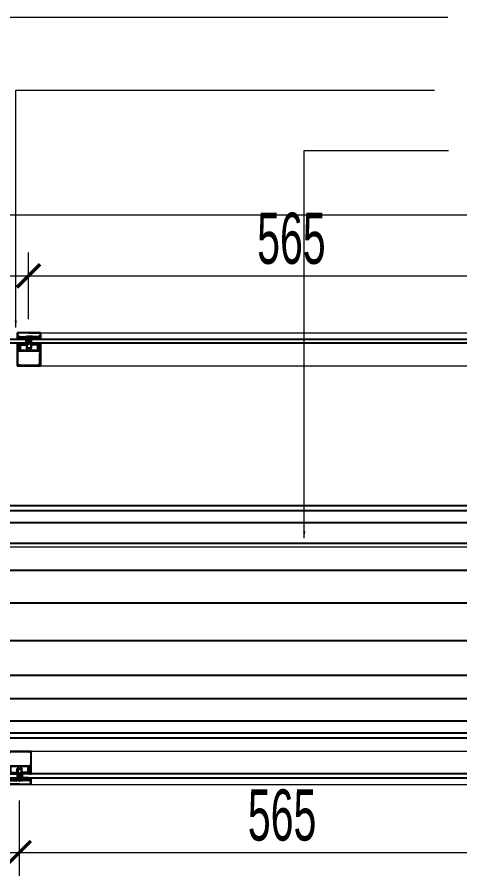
# Model space of a CAD drawing. Header units: millimetres. Extents: x 1336014 to 2939047, y -333549 to -60566.
# Drawn here: x 1481546 to 1482022, y -217693 to -216770 of the extents above; entities that cross this region are included whole.
import ezdxf

# ---------------------------------------------------------------- set-up
doc = ezdxf.new("R2010")
doc.units = ezdxf.units.MM
doc.header["$MEASUREMENT"] = 0
for name, color, linetype, lineweight in [('08.Dim', 156, 'Continuous', 15), ('DIM', 252, 'Continuous', 20), ('Door-Windows', 142, 'Continuous', 25), ('thick', 31, 'Continuous', 25), ('thin', 251, 'Continuous', 5)]:
    doc.layers.add(name, color=color, linetype=linetype, lineweight=lineweight)
doc.layers.add('Alu', color=6, linetype='Continuous')
doc.styles.add('DIM', font='txt')
doc.styles.add('TT5_Text Dim', font='hoatbif.shx', dxfattribs={"width": 0.6})
doc.dimstyles.new('1-50', dxfattribs={"dimscale": 2.5, "dimtxt": 3, "dimasz": 3, "dimexe": 2.5, "dimexo": 0, "dimgap": 1, "dimtad": 1, "dimdec": 1, "dimlfac": 0.5, "dimzin": 12, "dimtxsty": 'DIM', "dimblk": 'DOT', "dimcen": -1, "dimdle": 2, "dimclrd": 256, "dimclre": 256, "dimclrt": 1, "dimadec": 0, "dimazin": 3, "dimtfac": 1, "dimtdec": 1, "dimtix": 1, "dimtmove": 2, "dimatfit": 0, "dimfxl": 1, "dimtzin": 0, "dimlwd": -1, "dimlwe": -1, "dimarcsym": 0})
doc.dimstyles.new('TT5_Dim 1-25', dxfattribs={"dimscale": 25, "dimtxt": 2.2, "dimasz": 1, "dimexe": 1, "dimexo": 0, "dimgap": 0.5, "dimtad": 1, "dimdec": 0, "dimzin": 0, "dimdsep": 46, "dimtxsty": 'TT5_Text Dim', "dimblk": 'ARCHTICK', "dimcen": 0, "dimdle": 1, "dimclrd": 256, "dimclre": 256, "dimclrt": 1, "dimadec": 0, "dimazin": 0, "dimtfac": 0.015, "dimtdec": 0, "dimtix": 1, "dimtmove": 2, "dimatfit": 3, "dimldrblk": 'DOT', "dimfxl": 1, "dimtolj": 1, "dimtzin": 0, "dimlwd": -1, "dimlwe": -1, "dimarcsym": 1})

# ---------------------------------------------------------------- blocks, each defined once
blk = doc.blocks.new('_ARCHTICK')
at = {"const_width": 0.15}
blk.add_lwpolyline([(-0.5, -0.5), (0.5, 0.5)], dxfattribs=at)
blk = doc.blocks.new('*D2438')
at = {"layer": '08.Dim', "ltscale": 200, "transparency": 16777216}
for p, q in [((1481558.08, -217094.99), (1481558.08, -217023.44)), ((1482123.08, -217094.99), (1482123.08, -217023.44)), ((1481533.08, -217048.44), (1482148.08, -217048.44))]:
    blk.add_line(p, q, dxfattribs=at)
at = {"layer": 'Defpoints', "color": 0, "ltscale": 200, "transparency": 16777216}
for p in [(1482123.08, -217048.44), (1481558.08, -217094.99, 0), (1482123.08, -217094.99, 0)]:
    blk.add_point(p, dxfattribs=at)
at = {"layer": '08.Dim', "ltscale": 200, "transparency": 16777216, "xscale": 25, "yscale": 25, "zscale": 25, "rotation": 180}
blk.add_blockref('_ARCHTICK', (1481558.08, -217048.44), dxfattribs=at)
at = {"layer": '08.Dim', "ltscale": 200, "transparency": 16777216, "xscale": 25, "yscale": 25, "zscale": 25}
blk.add_blockref('_ARCHTICK', (1482123.08, -217048.44), dxfattribs=at)
at = {"layer": '08.Dim', "color": 1, "ltscale": 200, "transparency": 16777216, "insert": (1481840.58, -217008.44), "char_height": 55, "attachment_point": 5, "style": 'TT5_Text Dim'}
blk.add_mtext('\\A1;565', dxfattribs=at)
blk = doc.blocks.new('_DOT')
blk.add_line((-0.5, 0), (-1, 0))
at = {"const_width": 0.5}
blk.add_lwpolyline([(-0.25, 0, 1), (0.25, 0, 1)], format="xyb", close=True, dxfattribs=at)
blk = doc.blocks.new('*D2439')
at = {"layer": '08.Dim', "ltscale": 200, "transparency": 16777216}
for p, q in [((1480993.08, -217094.99), (1480993.08, -217023.44)), ((1481558.08, -217094.99), (1481558.08, -217023.44)), ((1480968.08, -217048.44), (1481583.08, -217048.44))]:
    blk.add_line(p, q, dxfattribs=at)
at = {"layer": 'Defpoints', "color": 0, "ltscale": 200, "transparency": 16777216}
for p in [(1481558.08, -217048.44), (1480993.08, -217094.99, 0), (1481558.08, -217094.99, 0)]:
    blk.add_point(p, dxfattribs=at)
at = {"layer": '08.Dim', "ltscale": 200, "transparency": 16777216, "xscale": 25, "yscale": 25, "zscale": 25, "rotation": 180}
blk.add_blockref('_ARCHTICK', (1480993.08, -217048.44), dxfattribs=at)
at = {"layer": '08.Dim', "ltscale": 200, "transparency": 16777216, "xscale": 25, "yscale": 25, "zscale": 25}
blk.add_blockref('_ARCHTICK', (1481558.08, -217048.44), dxfattribs=at)
at = {"layer": '08.Dim', "color": 1, "ltscale": 200, "transparency": 16777216, "insert": (1481275.58, -217008.44), "char_height": 55, "attachment_point": 5, "style": 'TT5_Text Dim'}
blk.add_mtext('\\A1;565', dxfattribs=at)
blk = doc.blocks.new('*D2444')
at = {"layer": '08.Dim', "ltscale": 200, "transparency": 16777216}
for p, q in [((1480983.08, -217612.59), (1480983.08, -217693.48)), ((1481548.08, -217612.59), (1481548.08, -217693.48)), ((1480958.08, -217668.48), (1481573.08, -217668.48))]:
    blk.add_line(p, q, dxfattribs=at)
at = {"layer": 'Defpoints', "color": 0, "ltscale": 200, "transparency": 16777216}
for p in [(1480983.08, -217612.59), (1481548.08, -217612.59), (1481548.08, -217668.48)]:
    blk.add_point(p, dxfattribs=at)
at = {"layer": '08.Dim', "ltscale": 200, "transparency": 16777216, "xscale": 25, "yscale": 25, "zscale": 25, "rotation": 180}
blk.add_blockref('_ARCHTICK', (1480983.08, -217668.48), dxfattribs=at)
at = {"layer": '08.Dim', "ltscale": 200, "transparency": 16777216, "xscale": 25, "yscale": 25, "zscale": 25}
blk.add_blockref('_ARCHTICK', (1481548.08, -217668.48), dxfattribs=at)
at = {"layer": '08.Dim', "color": 1, "ltscale": 200, "transparency": 16777216, "insert": (1481265.58, -217628.48), "char_height": 55, "attachment_point": 5, "style": 'TT5_Text Dim'}
blk.add_mtext('\\A1;565', dxfattribs=at)
blk = doc.blocks.new('*D2447')
at = {"layer": '08.Dim', "ltscale": 200, "transparency": 16777216}
for p, q in [((1480493.08, -217108.67), (1480493.08, -216958.12)), ((1484153.11, -217108.67), (1484153.11, -216958.12)), ((1484178.11, -216983.12), (1480468.08, -216983.12))]:
    blk.add_line(p, q, dxfattribs=at)
at = {"layer": 'Defpoints', "color": 0, "ltscale": 200, "transparency": 16777216}
for p in [(1480493.08, -216983.12), (1480493.08, -217108.67), (1484153.11, -217108.67)]:
    blk.add_point(p, dxfattribs=at)
at = {"layer": '08.Dim', "ltscale": 200, "transparency": 16777216, "xscale": 25, "yscale": 25, "zscale": 25, "rotation": 180}
blk.add_blockref('_ARCHTICK', (1480493.08, -216983.12), dxfattribs=at)
at = {"layer": '08.Dim', "ltscale": 200, "transparency": 16777216, "xscale": 25, "yscale": 25, "zscale": 25}
blk.add_blockref('_ARCHTICK', (1484153.11, -216983.12), dxfattribs=at)
at = {"layer": '08.Dim', "color": 1, "ltscale": 200, "transparency": 16777216, "insert": (1482323.09, -216943.12), "char_height": 55, "attachment_point": 5, "style": 'TT5_Text Dim'}
blk.add_mtext('\\A1;3660', dxfattribs=at)
blk = doc.blocks.new('*D2451')
at = {"layer": '08.Dim', "ltscale": 200, "transparency": 16777216}
for p, q in [((1481548.08, -217612.59), (1481548.08, -217693.48)), ((1482113.08, -217612.59), (1482113.08, -217693.48)), ((1481523.08, -217668.48), (1482138.08, -217668.48))]:
    blk.add_line(p, q, dxfattribs=at)
at = {"layer": 'Defpoints', "color": 0, "ltscale": 200, "transparency": 16777216}
for p in [(1481548.08, -217612.59), (1482113.08, -217612.59), (1482113.08, -217668.48)]:
    blk.add_point(p, dxfattribs=at)
at = {"layer": '08.Dim', "ltscale": 200, "transparency": 16777216, "xscale": 25, "yscale": 25, "zscale": 25, "rotation": 180}
blk.add_blockref('_ARCHTICK', (1481548.08, -217668.48), dxfattribs=at)
at = {"layer": '08.Dim', "ltscale": 200, "transparency": 16777216, "xscale": 25, "yscale": 25, "zscale": 25}
blk.add_blockref('_ARCHTICK', (1482113.08, -217668.48), dxfattribs=at)
at = {"layer": '08.Dim', "color": 1, "ltscale": 200, "transparency": 16777216, "insert": (1481830.58, -217628.48), "char_height": 55, "attachment_point": 5, "style": 'TT5_Text Dim'}
blk.add_mtext('\\A1;565', dxfattribs=at)
blk = doc.blocks.new('d2')
at = {"layer": 'Alu', "linetype": 'ByBlock'}
for p, q in [((0, 7.1), (0, 0.1)), ((0, 7.1), (1.95, 7.1)), ((0.08, 7.02), (1.34, 7.02)), ((0.08, 3.6), (0.08, 7.02)), ((0.89, 6.7), (0.89, 6.76)), ((0.89, 6.7), (1.09, 6.7)), ((1.13, 7.02), (1.25, 7.02)), ((1.21, 6.58), (1.21, 4.56)), ((1.25, 7.02), (1.35, 6.92)), ((1.34, 7.02), (1.34, 6.95)), ((1.37, 6.82), (1.61, 6.89)), ((1.37, 6.62), (1.45, 6.84)), ((1.37, 6.82), (1.37, 6.42)), ((1.37, 6.38), (1.37, 6.82)), ((1.37, 6.62), (1.45, 6.41)), ((1.37, 6.38), (1.61, 6.38)), ((1.41, 6.22), (1.77, 6.22)), ((1.41, 6.22), (1.41, 4.68)), ((1.42, 6.95), (1.42, 7.02)), ((1.75, 7.02), (1.42, 7.02)), ((1.42, 6.91), (1.77, 7.02)), ((1.45, 6.84), (1.6, 6.85)), ((1.45, 6.41), (1.6, 6.39)), ((1.61, 6.69), (1.49, 6.69)), ((1.61, 6.56), (1.49, 6.56)), ((1.6, 6.77), (1.6, 6.85)), ((1.6, 6.77), (1.77, 6.77)), ((1.6, 6.48), (1.6, 6.39)), ((1.6, 6.48), (1.77, 6.48)), ((1.61, 6.89), (1.61, 6.77)), ((1.61, 6.77), (1.61, 6.89)), ((1.61, 6.77), (1.69, 6.77)), ((1.61, 6.69), (1.74, 6.69)), ((1.61, 6.56), (1.74, 6.56)), ((1.61, 6.46), (1.69, 6.46)), ((1.61, 6.38), (1.61, 6.46)), ((1.61, 6.46), (1.61, 6.38)), ((1.75, 7.1), (1.75, 7.02)), ((1.75, 7.1), (1.77, 7.03)), ((1.77, 7.03), (2, 7.12)), ((1.77, 6.77), (1.77, 7.03)), ((1.77, 7.03), (1.77, 6.86)), ((1.77, 7.02), (1.77, 6.85)), ((1.77, 6.23), (1.77, 6.48)), ((1.77, 6.38), (1.77, 6.22)), ((1.77, 6.23), (1.89, 6.23)), ((1.89, 6.99), (2, 7.03)), ((1.89, 6.7), (1.89, 6.99)), ((1.89, 6.7), (2, 6.75)), ((1.89, 6.62), (2, 6.66)), ((1.89, 6.31), (1.89, 6.62)), ((1.89, 6.31), (2, 6.36)), ((1.89, 6.23), (2, 6.27)), ((2, 7.03), (2, 7.12)), ((2, 6.66), (2, 6.75)), ((2, 6.27), (2, 6.36)), ((2, 6.27), (2, 4.37)), ((3.2, 6.3), (3.2, 4.37)), ((3.21, 6.97), (3.21, 7.1)), ((3.21, 7.1), (10, 7.1)), ((3.21, 6.97), (3.21, 6.96)), ((3.21, 6.95), (3.21, 6.96)), ((3.21, 6.88), (3.21, 6.95)), ((3.21, 6.88), (3.21, 6.87)), ((3.21, 6.86), (3.21, 6.87)), ((3.21, 6.82), (3.21, 6.86)), ((3.21, 6.82), (3.21, 6.81)), ((3.21, 6.8), (3.21, 6.81)), ((3.21, 6.73), (3.21, 6.8)), ((3.21, 6.73), (3.21, 6.72)), ((3.21, 6.71), (3.21, 6.72)), ((3.21, 6.7), (3.21, 6.71)), ((3.21, 6.7), (3.21, 6.69)), ((3.21, 6.7), (3.21, 6.7)), ((3.21, 6.68), (3.21, 6.69)), ((3.21, 6.68), (3.21, 6.61)), ((3.21, 6.61), (3.21, 6.6)), ((3.21, 6.59), (3.21, 6.6)), ((3.21, 6.59), (3.21, 6.55)), ((3.21, 6.54), (3.21, 6.53)), ((3.21, 6.52), (3.21, 6.53)), ((3.21, 6.52), (3.21, 6.45)), ((3.21, 6.45), (3.21, 6.44)), ((3.21, 6.43), (3.21, 6.44)), ((3.21, 6.43), (3.21, 6.36)), ((3.21, 6.36), (3.21, 6.35)), ((3.21, 6.34), (3.21, 6.35)), ((3.21, 6.34), (3.21, 6.3)), ((3.45, 6.3), (3.21, 6.3)), ((3.3, 7), (3.3, 6.83)), ((3.36, 7), (3.3, 7)), ((3.3, 6.7), (3.3, 6.83)), ((3.3, 6.7), (3.3, 6.57)), ((3.3, 6.4), (3.3, 6.57)), ((3.36, 6.4), (3.3, 6.4)), ((3.36, 7), (3.36, 6.83)), ((3.36, 6.83), (3.36, 6.7)), ((3.36, 6.57), (3.36, 6.7)), ((3.36, 6.4), (3.36, 6.57)), ((3.45, 7.1), (3.45, 6.78)), ((3.45, 6.88), (3.45, 7.1)), ((3.45, 6.88), (3.45, 7.1)), ((3.45, 6.88), (3.45, 7.1)), ((3.56, 6.78), (3.45, 6.78)), ((3.56, 6.62), (3.45, 6.62)), ((3.45, 6.47), (3.45, 6.62)), ((3.45, 6.3), (3.45, 6.51)), ((3.45, 6.51), (3.45, 6.14)), ((3.45, 6.51), (3.45, 6.14)), ((3.45, 4.16), (3.45, 6.51)), ((3.45, 6.3), (3.45, 6.47)), ((3.59, 6.73), (3.49, 6.73)), ((3.59, 6.67), (3.49, 6.67)), ((3.64, 6.78), (3.56, 6.78)), ((3.64, 6.62), (3.56, 6.62)), ((3.61, 6.78), (3.58, 6.78)), ((3.61, 6.78), (3.58, 6.78)), ((3.61, 6.62), (3.58, 6.62)), ((3.61, 6.62), (3.58, 6.62)), ((3.7, 6.73), (3.59, 6.73)), ((3.7, 6.67), (3.59, 6.67)), ((3.61, 6.94), (3.61, 6.82)), ((3.61, 6.94), (3.81, 6.94)), ((3.61, 6.94), (3.61, 6.78)), ((3.61, 6.78), (3.61, 6.94)), ((3.61, 6.78), (3.61, 6.94)), ((3.61, 6.62), (3.61, 6.46)), ((3.61, 6.46), (3.61, 6.62)), ((3.61, 6.46), (3.61, 6.62)), ((3.61, 6.62), (3.61, 6.46)), ((3.61, 6.46), (3.61, 6.58)), ((3.61, 6.46), (3.61, 6.58)), ((3.61, 6.46), (3.81, 6.46)), ((3.61, 6.23), (3.61, 4.38)), ((3.64, 6.83), (3.67, 6.85)), ((3.64, 6.78), (3.64, 6.83)), ((3.64, 6.62), (3.64, 6.57)), ((3.64, 6.62), (3.64, 6.57)), ((3.64, 6.57), (3.67, 6.55)), ((3.72, 6.85), (3.67, 6.85)), ((3.72, 6.55), (3.67, 6.55)), ((3.71, 6.3), (3.67, 6.3)), ((3.67, 6.3), (3.76, 6.3)), ((3.77, 6.7), (3.72, 6.85)), ((3.77, 6.7), (3.72, 6.55)), ((3.81, 6.94), (3.81, 6.46)), ((3.85, 6.22), (5.37, 6.22)), ((3.97, 6.86), (3.97, 6.46)), ((4.05, 6.94), (4.29, 6.94)), ((4.05, 6.36), (5.05, 6.36)), ((4.29, 6.94), (4.29, 6.84)), ((4.38, 6.74), (4.58, 6.74)), ((4.45, 6.94), (4.57, 6.94)), ((4.69, 6.86), (4.45, 6.86)), ((4.57, 7.1), (4.57, 6.94)), ((4.57, 7.1), (4.57, 6.91)), ((4.57, 6.4), (4.57, 6.53)), ((4.69, 6.86), (4.61, 6.87)), ((4.69, 6.58), (4.61, 6.57)), ((5.01, 6.36), (4.61, 6.36)), ((4.93, 6.98), (4.69, 6.98)), ((4.69, 6.98), (4.69, 6.86)), ((4.69, 6.86), (4.69, 6.83)), ((4.69, 6.58), (4.69, 6.46)), ((4.93, 6.46), (4.69, 6.46)), ((4.93, 6.46), (4.93, 6.98)), ((5.05, 6.4), (5.05, 6.98)), ((5.05, 6.98), (5.37, 6.98)), ((5.18, 6.45), (5.13, 6.4)), ((5.24, 6.45), (5.18, 6.45)), ((5.37, 6.98), (5.37, 4.16)), ((5.37, 6.22), (5.37, 6.38)), ((5.53, 6.94), (6.29, 6.94)), ((5.53, 6.94), (5.53, 0.26)), ((9.84, 6.94), (6.29, 6.94)), ((9.68, 6.54), (9.68, 6.38)), ((9.84, 6.54), (9.68, 6.54)), ((9.68, 6.38), (9.84, 6.38)), ((9.84, 6.94), (9.84, 6.54)), ((9.84, 6.94), (9.84, 6.54)), ((9.84, 6.38), (9.84, 0.86)), ((10, 0.1), (10, 7.1)), ((0.08, 3.6), (0.08, 0.18)), ((1.05, 4.56), (1.05, 4.4)), ((1.05, 4.56), (1.21, 4.56)), ((1.33, 4.4), (1.05, 4.4)), ((1.05, 2.64), (1.05, 2.8)), ((1.33, 2.8), (1.05, 2.8)), ((1.05, 2.64), (1.21, 2.64)), ((1.14, 3.64), (1.06, 3.64)), ((1.14, 3.64), (1.06, 3.64)), ((1.06, 3.56), (1.14, 3.56)), ((1.14, 3.56), (1.06, 3.56)), ((1.14, 3.56), (1.14, 3.64)), ((1.21, 0.62), (1.21, 2.64)), ((1.22, 4.24), (1.38, 4.24)), ((1.38, 2.96), (1.22, 2.96)), ((1.38, 3.76), (1.38, 4.24)), ((1.38, 3.76), (1.38, 3.76)), ((1.38, 3.76), (1.38, 3.75)), ((1.52, 3.75), (1.38, 3.75)), ((1.44, 3.45), (1.38, 3.45)), ((1.38, 3.44), (1.38, 3.45)), ((1.38, 2.96), (1.38, 3.44)), ((1.38, 2.96), (1.38, 3.44)), ((1.38, 3.04), (1.38, 3.44)), ((1.38, 2.96), (1.38, 3.04)), ((1.45, 4.28), (1.45, 3.75)), ((1.45, 3.44), (1.53, 3.76)), ((1.45, 2.92), (1.45, 3.42)), ((1.46, 3.44), (1.54, 3.76)), ((1.46, 3.44), (1.46, 3.43)), ((1.59, 3.45), (1.47, 3.45)), ((1.77, 4.56), (1.53, 4.56)), ((1.77, 2.64), (1.53, 2.64)), ((1.67, 3.75), (1.55, 3.75)), ((1.59, 3.44), (1.67, 3.76)), ((1.61, 3.44), (1.69, 3.76)), ((1.73, 3.45), (1.61, 3.45)), ((1.61, 3.44), (1.61, 3.43)), ((1.81, 3.75), (1.69, 3.75)), ((1.74, 3.44), (1.81, 3.76)), ((1.75, 3.44), (1.83, 3.76)), ((1.88, 3.45), (1.75, 3.45)), ((1.75, 3.44), (1.75, 3.43)), ((1.77, 4.56), (1.77, 3.75)), ((1.77, 4.08), (1.77, 4.16)), ((1.77, 3.75), (1.77, 4.16)), ((1.77, 4.16), (5.37, 4.16)), ((1.77, 4.08), (2.01, 3.92)), ((1.77, 3.04), (1.77, 3.45)), ((1.77, 2.64), (1.77, 3.45)), ((1.77, 3.12), (2.01, 3.28)), ((1.77, 3.12), (1.77, 3.04)), ((5.37, 3.04), (1.77, 3.04)), ((1.96, 3.75), (1.84, 3.75)), ((1.88, 3.44), (1.96, 3.76)), ((1.9, 3.44), (1.89, 3.43)), ((1.9, 3.44), (1.97, 3.76)), ((2.02, 3.45), (1.9, 3.45)), ((2.1, 3.75), (1.98, 3.75)), ((3.2, 4.37), (2, 4.37)), ((3.2, 2.83), (2, 2.83)), ((2, 0.93), (2, 2.83)), ((2.01, 3.92), (2.05, 4.08)), ((2.05, 3.12), (2.01, 3.28)), ((2.02, 3.44), (2.1, 3.76)), ((2.04, 3.44), (2.12, 3.76)), ((2.16, 3.45), (2.04, 3.45)), ((2.04, 3.44), (2.04, 3.43)), ((2.05, 4.08), (2.69, 4.08)), ((2.69, 3.12), (2.05, 3.12)), ((2.24, 3.75), (2.12, 3.75)), ((2.17, 3.44), (2.25, 3.76)), ((2.18, 3.44), (2.26, 3.76)), ((2.18, 3.44), (2.18, 3.43)), ((2.31, 3.45), (2.19, 3.45)), ((2.25, 3.8), (2.28, 3.8)), ((2.25, 3.41), (2.27, 3.44)), ((2.39, 3.75), (2.27, 3.75)), ((2.27, 3.44), (2.29, 3.44)), ((2.28, 3.8), (2.3, 3.76)), ((2.31, 3.41), (2.29, 3.44)), ((2.37, 3.76), (2.3, 3.76)), ((2.3, 3.76), (2.37, 3.76)), ((2.31, 3.44), (2.39, 3.76)), ((2.31, 3.44), (2.31, 3.44)), ((2.32, 3.41), (2.33, 3.44)), ((2.33, 3.44), (2.41, 3.76)), ((2.47, 3.45), (2.33, 3.45)), ((2.33, 3.44), (2.45, 3.44)), ((2.33, 3.44), (2.33, 3.43)), ((2.39, 3.78), (2.37, 3.76)), ((2.4, 3.78), (2.41, 3.76)), ((2.41, 3.76), (2.53, 3.76)), ((2.55, 3.75), (2.41, 3.75)), ((2.47, 3.41), (2.45, 3.44)), ((2.47, 3.44), (2.55, 3.76)), ((2.48, 3.41), (2.49, 3.44)), ((2.49, 3.44), (2.57, 3.76)), ((2.63, 3.45), (2.49, 3.45)), ((2.49, 3.44), (2.49, 3.43)), ((2.49, 3.44), (2.61, 3.44)), ((2.55, 3.78), (2.53, 3.76)), ((2.56, 3.78), (2.57, 3.76)), ((2.57, 3.76), (2.69, 3.76)), ((2.71, 3.75), (2.57, 3.75)), ((2.63, 3.41), (2.61, 3.44)), ((2.63, 3.44), (2.71, 3.76)), ((2.64, 3.41), (2.65, 3.44)), ((2.65, 3.44), (2.73, 3.76)), ((2.79, 3.45), (2.65, 3.45)), ((2.65, 3.44), (2.65, 3.43)), ((2.65, 3.44), (2.77, 3.44)), ((2.69, 3.8), (2.69, 4.08)), ((2.71, 3.78), (2.69, 3.76)), ((2.69, 3.41), (2.69, 3.12)), ((2.72, 3.78), (2.73, 3.76)), ((2.73, 3.76), (2.85, 3.76)), ((2.87, 3.75), (2.73, 3.75)), ((2.79, 3.41), (2.77, 3.44)), ((2.79, 3.44), (2.87, 3.76)), ((2.8, 3.41), (2.81, 3.44)), ((2.81, 3.44), (2.89, 3.76)), ((2.95, 3.45), (2.81, 3.45)), ((2.81, 3.44), (2.81, 3.43)), ((2.81, 3.44), (2.93, 3.44)), ((2.87, 3.78), (2.85, 3.76)), ((2.88, 3.78), (2.89, 3.76)), ((2.89, 3.76), (3.01, 3.76)), ((3.03, 3.75), (2.89, 3.75)), ((2.95, 3.41), (2.93, 3.44)), ((2.95, 3.44), (3.03, 3.76)), ((2.97, 3.44), (2.96, 3.43)), ((2.96, 3.41), (2.97, 3.44)), ((2.97, 3.44), (3.04, 3.76)), ((3.11, 3.45), (2.97, 3.45)), ((2.97, 3.44), (3.09, 3.44)), ((3.03, 3.78), (3.01, 3.76)), ((3.04, 3.78), (3.05, 3.76)), ((3.05, 3.76), (3.17, 3.76)), ((3.19, 3.75), (3.05, 3.75)), ((3.11, 3.41), (3.09, 3.44)), ((3.11, 3.44), (3.15, 3.6)), ((3.12, 3.41), (3.13, 3.44)), ((3.13, 3.44), (3.17, 3.6)), ((3.21, 3.45), (3.13, 3.45)), ((3.13, 3.44), (3.13, 3.43)), ((3.13, 3.44), (3.25, 3.44)), ((3.15, 3.6), (3.16, 3.61)), ((3.16, 3.61), (3.17, 3.6)), ((3.19, 3.78), (3.17, 3.76)), ((3.19, 3.75), (3.21, 3.75)), ((3.2, 3.78), (3.21, 3.76)), ((3.2, 0.9), (3.2, 2.83)), ((3.21, 3.76), (3.45, 3.76)), ((3.21, 3.75), (3.3, 3.74)), ((3.21, 3.45), (3.21, 3.75)), ((3.21, 3.45), (3.3, 3.47)), ((3.27, 3.41), (3.25, 3.44)), ((3.28, 3.41), (3.29, 3.44)), ((3.45, 3.6), (3.29, 3.74)), ((3.29, 3.46), (3.45, 3.6)), ((3.29, 3.44), (3.45, 3.44)), ((3.45, 4.16), (3.61, 4.16)), ((3.45, 4.16), (4.09, 4.16)), ((3.45, 3.76), (3.45, 3.44)), ((3.45, 3.04), (3.61, 3.04)), ((3.45, 3.04), (4.09, 3.04)), ((3.45, 3.04), (3.45, 0.68)), ((3.61, 0.96), (3.61, 2.81)), ((3.67, 4.32), (4.69, 4.32)), ((3.67, 2.88), (4.69, 2.88)), ((4.09, 4.16), (4.09, 4.17)), ((4.09, 4.17), (4.32, 4.17)), ((4.09, 3.04), (4.09, 3.02)), ((4.09, 3.02), (4.32, 3.02)), ((4.32, 4.17), (4.63, 4.17)), ((4.32, 3.02), (4.63, 3.02)), ((4.57, 4), (5.37, 4)), ((4.57, 3.2), (4.57, 4)), ((5.37, 3.2), (4.57, 3.2)), ((5.37, 4), (5.37, 3.2)), ((5.37, 3.04), (5.37, 0.22)), ((0, 0.1), (1.95, 0.1)), ((0.08, 0.18), (1.34, 0.18)), ((0.89, 0.5), (0.89, 0.43)), ((0.89, 0.5), (1.09, 0.5)), ((1.25, 0.18), (1.35, 0.27)), ((1.34, 0.18), (1.34, 0.25)), ((1.37, 0.82), (1.61, 0.82)), ((1.37, 0.82), (1.37, 0.38)), ((1.37, 0.58), (1.45, 0.79)), ((1.37, 0.38), (1.37, 0.78)), ((1.37, 0.58), (1.45, 0.37)), ((1.37, 0.38), (1.61, 0.3)), ((1.41, 0.98), (1.41, 2.52)), ((1.41, 0.98), (1.77, 0.98)), ((1.42, 0.28), (1.77, 0.18)), ((1.42, 0.25), (1.42, 0.18)), ((1.75, 0.18), (1.42, 0.18)), ((1.45, 0.79), (1.6, 0.81)), ((1.45, 0.37), (1.6, 0.35)), ((1.61, 0.65), (1.49, 0.65)), ((1.61, 0.51), (1.49, 0.51)), ((1.6, 0.73), (1.6, 0.81)), ((1.6, 0.73), (1.77, 0.73)), ((1.6, 0.43), (1.6, 0.35)), ((1.6, 0.43), (1.77, 0.43)), ((1.61, 0.74), (1.61, 0.82)), ((1.61, 0.82), (1.61, 0.74)), ((1.61, 0.74), (1.69, 0.74)), ((1.61, 0.65), (1.74, 0.65)), ((1.61, 0.51), (1.74, 0.51)), ((1.61, 0.42), (1.61, 0.3)), ((1.61, 0.3), (1.61, 0.42)), ((1.61, 0.42), (1.69, 0.42)), ((1.75, 0.1), (1.75, 0.18)), ((1.75, 0.1), (1.77, 0.17)), ((1.77, 0.82), (1.77, 0.98)), ((1.77, 0.98), (1.89, 0.98)), ((1.77, 0.98), (1.77, 0.73)), ((1.77, 0.6), (1.77, 0.56)), ((1.77, 0.43), (1.77, 0.18)), ((1.77, 0.18), (1.77, 0.34)), ((1.77, 0.17), (2, 0.08)), ((1.89, 0.98), (2, 0.93)), ((1.89, 0.89), (2, 0.85)), ((1.89, 0.89), (1.89, 0.59)), ((1.89, 0.59), (2, 0.55)), ((1.89, 0.5), (1.89, 0.21)), ((1.89, 0.5), (2, 0.46)), ((1.89, 0.21), (2, 0.17)), ((2, 0.85), (2, 0.93)), ((2, 0.46), (2, 0.55)), ((2, 0.08), (2, 0.17)), ((3.45, 0.9), (3.2, 0.9)), ((3.2, 0.85), (3.2, 0.9)), ((3.2, 0.85), (3.21, 0.84)), ((3.2, 0.83), (3.21, 0.84)), ((3.2, 0.77), (3.2, 0.83)), ((3.2, 0.77), (3.21, 0.76)), ((3.2, 0.75), (3.21, 0.76)), ((3.2, 0.68), (3.2, 0.75)), ((3.2, 0.68), (3.21, 0.67)), ((3.2, 0.66), (3.21, 0.67)), ((3.2, 0.61), (3.2, 0.66)), ((3.2, 0.61), (3.21, 0.6)), ((3.2, 0.59), (3.21, 0.6)), ((3.2, 0.53), (3.2, 0.59)), ((3.2, 0.53), (3.21, 0.52)), ((3.2, 0.51), (3.21, 0.52)), ((3.2, 0.5), (3.2, 0.51)), ((3.2, 0.5), (3.2, 0.49)), ((3.2, 0.49), (3.21, 0.48)), ((3.2, 0.47), (3.21, 0.48)), ((3.2, 0.47), (3.2, 0.4)), ((3.2, 0.4), (3.21, 0.39)), ((3.2, 0.38), (3.21, 0.39)), ((3.2, 0.38), (3.2, 0.34)), ((3.2, 0.33), (3.21, 0.33)), ((3.2, 0.32), (3.21, 0.33)), ((3.2, 0.32), (3.2, 0.25)), ((3.2, 0.25), (3.21, 0.24)), ((3.2, 0.23), (3.21, 0.24)), ((3.2, 0.23), (3.2, 0.1)), ((3.2, 0.1), (10, 0.1)), ((3.35, 0.8), (3.3, 0.8)), ((3.3, 0.8), (3.3, 0.63)), ((3.3, 0.5), (3.3, 0.63)), ((3.3, 0.5), (3.3, 0.37)), ((3.3, 0.19), (3.3, 0.37)), ((3.35, 0.19), (3.3, 0.19)), ((3.35, 0.8), (3.35, 0.63)), ((3.35, 0.63), (3.35, 0.5)), ((3.35, 0.37), (3.35, 0.5)), ((3.35, 0.19), (3.35, 0.37)), ((3.45, 0.68), (3.45, 1.06)), ((3.45, 0.9), (3.45, 0.73)), ((3.45, 0.9), (3.45, 0.68)), ((3.45, 0.73), (3.45, 0.58)), ((3.55, 0.58), (3.45, 0.58)), ((3.45, 0.27), (3.45, 0.42)), ((3.55, 0.42), (3.45, 0.42)), ((3.45, 0.31), (3.45, 0.1)), ((3.45, 0.31), (3.45, 0.1)), ((3.45, 0.1), (3.45, 0.27)), ((3.58, 0.53), (3.48, 0.53)), ((3.58, 0.47), (3.48, 0.47)), ((3.63, 0.58), (3.55, 0.58)), ((3.63, 0.42), (3.55, 0.42)), ((3.61, 0.58), (3.58, 0.58)), ((3.69, 0.53), (3.58, 0.53)), ((3.69, 0.47), (3.58, 0.47)), ((3.61, 0.42), (3.58, 0.42)), ((3.61, 0.74), (3.81, 0.74)), ((3.61, 0.74), (3.61, 0.62)), ((3.61, 0.58), (3.61, 0.74)), ((3.61, 0.74), (3.61, 0.58)), ((3.61, 0.26), (3.61, 0.42)), ((3.61, 0.42), (3.61, 0.26)), ((3.61, 0.26), (3.61, 0.38)), ((3.61, 0.26), (3.81, 0.26)), ((3.63, 0.62), (3.66, 0.65)), ((3.63, 0.58), (3.63, 0.62)), ((3.63, 0.58), (3.63, 0.62)), ((3.63, 0.42), (3.63, 0.37)), ((3.63, 0.37), (3.66, 0.35)), ((3.71, 0.65), (3.66, 0.65)), ((3.71, 0.35), (3.66, 0.35)), ((3.71, 0.9), (3.67, 0.9)), ((3.67, 0.9), (3.76, 0.9)), ((3.77, 0.5), (3.71, 0.65)), ((3.77, 0.5), (3.71, 0.35)), ((3.81, 0.26), (3.81, 0.74)), ((3.85, 0.98), (5.37, 0.98)), ((3.97, 0.34), (3.97, 0.74)), ((4.05, 0.84), (5.05, 0.84)), ((4.05, 0.26), (4.29, 0.26)), ((4.29, 0.26), (4.29, 0.36)), ((4.38, 0.46), (4.58, 0.46)), ((4.69, 0.34), (4.45, 0.34)), ((4.45, 0.26), (4.57, 0.26)), ((4.57, 0.79), (4.57, 0.66)), ((4.57, 0.1), (4.57, 0.29)), ((4.57, 0.1), (4.57, 0.26)), ((5.01, 0.83), (4.61, 0.83)), ((4.69, 0.62), (4.61, 0.62)), ((4.69, 0.33), (4.61, 0.33)), ((4.93, 0.74), (4.69, 0.74)), ((4.69, 0.62), (4.69, 0.74)), ((4.69, 0.22), (4.69, 0.33)), ((4.93, 0.22), (4.69, 0.22)), ((4.93, 0.74), (4.93, 0.22)), ((5.05, 0.79), (5.05, 0.22)), ((5.37, 0.22), (5.05, 0.22)), ((5.18, 0.74), (5.13, 0.8)), ((5.24, 0.74), (5.18, 0.74)), ((5.37, 0.98), (5.37, 0.82)), ((6.29, 0.26), (5.53, 0.26)), ((9.84, 0.26), (6.29, 0.26)), ((9.68, 0.86), (9.84, 0.86)), ((9.68, 0.7), (9.68, 0.86)), ((9.84, 0.7), (9.68, 0.7)), ((9.84, 0.7), (9.84, 0.26))]:
    blk.add_line(p, q, dxfattribs=at)
for centre, radius, start, end in [((1.22, 6.7), 0.326, 104.3896, 169.8341), ((1.09, 6.58), 0.12, 0, 90), ((1.4, 7), 0.0959, 240.6686, 290.5465), ((1.53, 6.63), 0.0696, 121.7737, 187.3927), ((1.53, 6.61), 0.0696, 172.6073, 238.2263), ((1.69, 6.85), 0.08, 270, 0), ((1.69, 6.38), 0.08, 0, 90), ((1.71, 6.63), 0.0696, 352.6073, 58.2263), ((1.71, 6.61), 0.0696, 301.7737, 7.3927), ((3.59, 6.92), 0.139, 193.1395, 267.1518), ((3.59, 6.92), 0.139, 193.1395, 267.1518), ((3.48, 6.7), 0.0302, 91.9683, 181.9878), ((3.48, 6.7), 0.0302, 178.0122, 268.0317), ((3.59, 6.48), 0.139, 92.8482, 166.8605), ((3.59, 6.48), 0.139, 92.8482, 166.8605), ((3.69, 6.23), 0.0742, 104.4445, 173.7256), ((3.7, 6.7), 0.0302, 358.0122, 88.0317), ((3.7, 6.7), 0.0302, 271.9683, 1.9878), ((3.75, 6.23), 0.0692, 12.7293, 83.9963), ((3.85, 6.26), 0.04, 199.8838, 270), ((4.05, 6.86), 0.08, 90, 180), ((4.07, 6.45), 0.0927, 174.4974, 262.3772), ((4.4, 6.84), 0.102, 182.1661, 262.913), ((4.45, 6.9), 0.04, 90, 180), ((4.45, 6.9), 0.04, 180, 270), ((4.61, 6.91), 0.04, 180, 270), ((4.61, 6.53), 0.04, 90, 180), ((4.62, 6.4), 0.0426, 181.4498, 266.4981), ((4.55, 6.89), 0.156, 279.2886, 337.1798), ((5.01, 6.4), 0.0426, 273.5023, 358.55), ((5.03, 6.49), 0.13, 280.1768, 318.1773), ((5.24, 6.31), 0.149, 29.1373, 92.3294), ((2.42, 3.6), 1.36, 151.9275, 178.3146), ((2.42, 3.6), 1.36, 181.6854, 208.0725), ((1.33, 4.28), 0.12, 0, 90), ((1.33, 2.92), 0.12, 270, 0), ((1.46, 4.24), 0.076, 94.9337, 175.5785), ((1.45, 2.97), 0.0742, 184.1999, 268.8507), ((1.53, 4.68), 0.12, 180, 270), ((1.53, 2.52), 0.12, 90, 180), ((2.31, 3.41), 0.008, 206.5651, 333.4349), ((2.39, 3.78), 0.008, 26.5651, 153.4349), ((2.47, 3.41), 0.008, 206.5651, 333.4349), ((2.55, 3.78), 0.008, 26.5651, 153.4349), ((2.63, 3.41), 0.008, 206.5651, 333.4349), ((2.71, 3.78), 0.008, 26.5651, 153.4349), ((2.79, 3.41), 0.008, 206.5651, 333.4349), ((2.87, 3.78), 0.008, 26.5651, 153.4349), ((2.95, 3.41), 0.008, 206.5651, 333.4349), ((3.03, 3.78), 0.008, 26.5651, 153.4349), ((3.11, 3.41), 0.008, 206.5651, 333.4349), ((3.19, 3.78), 0.008, 26.5651, 153.4349), ((3.27, 3.41), 0.008, 206.5651, 333.4349), ((3.69, 4.39), 0.0742, 186.2744, 255.5555), ((3.69, 2.8), 0.0742, 104.4445, 173.7256), ((4.59, 3.96), 0.215, 69.3371, 79.5795), ((4.59, 3.23), 0.215, 280.4205, 290.6629), ((4.69, 4.24), 0.08, 248.2118, 90), ((4.69, 2.96), 0.08, 270, 111.7882), ((1.22, 0.49), 0.326, 190.1659, 255.6104), ((1.09, 0.62), 0.12, 270, 0), ((1.4, 0.19), 0.0959, 69.4535, 119.3314), ((1.53, 0.59), 0.0696, 121.7737, 187.3927), ((1.53, 0.57), 0.0696, 172.6073, 238.2263), ((1.69, 0.82), 0.08, 270, 0), ((1.69, 0.34), 0.08, 0, 90), ((1.71, 0.59), 0.0696, 352.6073, 58.2263), ((1.71, 0.57), 0.0696, 301.7737, 7.3927), ((3.59, 0.72), 0.139, 193.1395, 267.1518), ((3.48, 0.5), 0.0302, 91.9683, 181.9878), ((3.48, 0.5), 0.0302, 178.0122, 268.0317), ((3.59, 0.28), 0.139, 92.8482, 166.8605), ((3.69, 0.97), 0.0742, 186.2744, 255.5555), ((3.69, 0.5), 0.0302, 358.0122, 88.0317), ((3.69, 0.5), 0.0302, 271.9683, 1.9878), ((3.75, 0.97), 0.0692, 276.0037, 347.2707), ((3.85, 0.94), 0.04, 90, 160.1162), ((4.07, 0.75), 0.0927, 97.6228, 185.5026), ((4.05, 0.34), 0.08, 180, 270), ((4.4, 0.35), 0.102, 97.087, 177.8339), ((4.45, 0.3), 0.04, 90, 180), ((4.45, 0.3), 0.04, 180, 270), ((4.61, 0.79), 0.04, 90, 180), ((4.61, 0.66), 0.04, 180, 270), ((4.61, 0.29), 0.04, 90, 180), ((4.56, 0.32), 0.136, 6.436, 82.8356), ((5.01, 0.79), 0.04, 0, 90), ((5.03, 0.71), 0.13, 41.8227, 79.8232), ((5.24, 0.89), 0.149, 267.6706, 330.8627)]:
    blk.add_arc(centre, radius, start, end, dxfattribs=at)
blk.add_ellipse((1.38, 0.15), major_axis=(0.0508, -0.0508), ratio=0.416555, start_param=1.1761, end_param=4.317693, dxfattribs=at)
for points, knots in [([(1.45, 3.44), (1.45, 3.44), (1.45, 3.44), (1.45, 3.44), (1.44, 3.45)], [0.00728632, 0.00728632, 0.00728632, 0.00728632, 0.01802847, 0.0328157, 0.0328157, 0.0328157, 0.0328157]), ([(1.44, 3.45), (1.44, 3.44), (1.44, 3.43), (1.45, 3.42), (1.45, 3.42), (1.46, 3.43), (1.46, 3.43), (1.46, 3.43)], [0.0010686, 0.0010686, 0.0010686, 0.0010686, 0.1495234, 0.2566596, 0.3129407, 0.3831615, 0.4852856, 0.4852856, 0.4852856, 0.4852856]), ([(1.44, 3.44), (1.44, 3.44), (1.44, 3.43), (1.45, 3.42), (1.45, 3.42), (1.46, 3.43), (1.46, 3.43), (1.46, 3.43)], [0.0010686, 0.0010686, 0.0010686, 0.0010686, 0.1495234, 0.2566596, 0.3129407, 0.3831615, 0.4852856, 0.4852856, 0.4852856, 0.4852856]), ([(1.53, 3.76), (1.53, 3.77), (1.53, 3.77), (1.53, 3.78), (1.54, 3.78), (1.54, 3.78), (1.54, 3.78), (1.55, 3.77), (1.55, 3.76), (1.55, 3.75)], [0, 0, 0, 0, 0.177097, 0.2757717, 0.3201487, 0.3584963, 0.3951515, 0.5596801, 0.6271819, 0.6271819, 0.6271819, 0.6271819]), ([(1.54, 3.76), (1.54, 3.77), (1.54, 3.77), (1.55, 3.76), (1.55, 3.76), (1.55, 3.75)], [0, 0, 0, 0, 0.0693006, 0.1042879, 0.1478462, 0.1478462, 0.1478462, 0.1478462]), ([(1.59, 3.44), (1.59, 3.44), (1.59, 3.44), (1.59, 3.44), (1.59, 3.45)], [0.00728632, 0.00728632, 0.00728632, 0.00728632, 0.01802847, 0.0328157, 0.0328157, 0.0328157, 0.0328157]), ([(1.59, 3.45), (1.59, 3.44), (1.59, 3.43), (1.59, 3.42), (1.6, 3.42), (1.6, 3.43), (1.6, 3.43), (1.61, 3.43)], [0.0010686, 0.0010686, 0.0010686, 0.0010686, 0.1495234, 0.2566596, 0.3129407, 0.3831615, 0.4852856, 0.4852856, 0.4852856, 0.4852856]), ([(1.59, 3.44), (1.59, 3.44), (1.59, 3.43), (1.59, 3.42), (1.6, 3.42), (1.6, 3.43), (1.6, 3.43), (1.61, 3.43)], [0.0010686, 0.0010686, 0.0010686, 0.0010686, 0.1495234, 0.2566596, 0.3129407, 0.3831615, 0.4852856, 0.4852856, 0.4852856, 0.4852856]), ([(1.67, 3.76), (1.67, 3.77), (1.67, 3.77), (1.68, 3.78), (1.68, 3.78), (1.68, 3.78), (1.69, 3.78), (1.69, 3.77), (1.69, 3.76), (1.69, 3.75)], [0, 0, 0, 0, 0.177097, 0.2757717, 0.3201487, 0.3584963, 0.3951515, 0.5596801, 0.6271819, 0.6271819, 0.6271819, 0.6271819]), ([(1.69, 3.76), (1.69, 3.77), (1.69, 3.77), (1.69, 3.76), (1.69, 3.76), (1.69, 3.75)], [0, 0, 0, 0, 0.0693006, 0.1042879, 0.1478462, 0.1478462, 0.1478462, 0.1478462]), ([(1.74, 3.44), (1.74, 3.44), (1.74, 3.44), (1.73, 3.44), (1.73, 3.45)], [0.00728632, 0.00728632, 0.00728632, 0.00728632, 0.01802847, 0.0328157, 0.0328157, 0.0328157, 0.0328157]), ([(1.73, 3.45), (1.73, 3.44), (1.73, 3.43), (1.74, 3.42), (1.74, 3.42), (1.75, 3.43), (1.75, 3.43), (1.75, 3.43)], [0.0010686, 0.0010686, 0.0010686, 0.0010686, 0.1495234, 0.2566596, 0.3129407, 0.3831615, 0.4852856, 0.4852856, 0.4852856, 0.4852856]), ([(1.73, 3.44), (1.73, 3.44), (1.73, 3.43), (1.74, 3.42), (1.74, 3.42), (1.75, 3.43), (1.75, 3.43), (1.75, 3.43)], [0.0010686, 0.0010686, 0.0010686, 0.0010686, 0.1495234, 0.2566596, 0.3129407, 0.3831615, 0.4852856, 0.4852856, 0.4852856, 0.4852856]), ([(1.81, 3.76), (1.82, 3.77), (1.82, 3.77), (1.82, 3.78), (1.82, 3.78), (1.83, 3.78), (1.83, 3.78), (1.83, 3.77), (1.84, 3.76), (1.84, 3.75)], [0, 0, 0, 0, 0.177097, 0.2757717, 0.3201487, 0.3584963, 0.3951515, 0.5596801, 0.6271819, 0.6271819, 0.6271819, 0.6271819]), ([(1.83, 3.76), (1.83, 3.77), (1.83, 3.77), (1.83, 3.76), (1.83, 3.76), (1.84, 3.75)], [0, 0, 0, 0, 0.0693006, 0.1042879, 0.1478462, 0.1478462, 0.1478462, 0.1478462]), ([(1.88, 3.45), (1.88, 3.44), (1.88, 3.43), (1.88, 3.42), (1.89, 3.42), (1.89, 3.43), (1.89, 3.43), (1.89, 3.43)], [0.0010686, 0.0010686, 0.0010686, 0.0010686, 0.1495234, 0.2566596, 0.3129407, 0.3831615, 0.4852856, 0.4852856, 0.4852856, 0.4852856]), ([(1.88, 3.44), (1.88, 3.44), (1.88, 3.44), (1.88, 3.44), (1.88, 3.45)], [0.00728632, 0.00728632, 0.00728632, 0.00728632, 0.01802847, 0.0328157, 0.0328157, 0.0328157, 0.0328157]), ([(1.88, 3.44), (1.88, 3.44), (1.88, 3.43), (1.88, 3.42), (1.89, 3.42), (1.89, 3.43), (1.89, 3.43), (1.89, 3.43)], [0.0010686, 0.0010686, 0.0010686, 0.0010686, 0.1495234, 0.2566596, 0.3129407, 0.3831615, 0.4852856, 0.4852856, 0.4852856, 0.4852856]), ([(1.96, 3.76), (1.96, 3.77), (1.96, 3.77), (1.96, 3.78), (1.97, 3.78), (1.97, 3.78), (1.97, 3.78), (1.98, 3.77), (1.98, 3.76), (1.98, 3.75)], [0, 0, 0, 0, 0.177097, 0.2757717, 0.3201487, 0.3584963, 0.3951515, 0.5596801, 0.6271819, 0.6271819, 0.6271819, 0.6271819]), ([(1.97, 3.76), (1.97, 3.77), (1.97, 3.77), (1.98, 3.76), (1.98, 3.76), (1.98, 3.75)], [0, 0, 0, 0, 0.0693006, 0.1042879, 0.1478462, 0.1478462, 0.1478462, 0.1478462]), ([(2.02, 3.44), (2.02, 3.44), (2.02, 3.44), (2.02, 3.44), (2.02, 3.45)], [0.00728632, 0.00728632, 0.00728632, 0.00728632, 0.01802847, 0.0328157, 0.0328157, 0.0328157, 0.0328157]), ([(2.02, 3.45), (2.02, 3.44), (2.02, 3.43), (2.02, 3.42), (2.03, 3.42), (2.03, 3.43), (2.04, 3.43), (2.04, 3.43)], [0.0010686, 0.0010686, 0.0010686, 0.0010686, 0.1495234, 0.2566596, 0.3129407, 0.3831615, 0.4852856, 0.4852856, 0.4852856, 0.4852856]), ([(2.02, 3.44), (2.02, 3.44), (2.02, 3.43), (2.02, 3.42), (2.03, 3.42), (2.03, 3.43), (2.04, 3.43), (2.04, 3.43)], [0.0010686, 0.0010686, 0.0010686, 0.0010686, 0.1495234, 0.2566596, 0.3129407, 0.3831615, 0.4852856, 0.4852856, 0.4852856, 0.4852856]), ([(2.1, 3.76), (2.1, 3.77), (2.11, 3.77), (2.11, 3.78), (2.11, 3.78), (2.12, 3.78), (2.12, 3.78), (2.12, 3.77), (2.12, 3.76), (2.12, 3.75)], [0, 0, 0, 0, 0.177097, 0.2757717, 0.3201487, 0.3584963, 0.3951515, 0.5596801, 0.6271819, 0.6271819, 0.6271819, 0.6271819]), ([(2.12, 3.76), (2.12, 3.77), (2.12, 3.77), (2.12, 3.76), (2.12, 3.76), (2.12, 3.75)], [0, 0, 0, 0, 0.0693006, 0.1042879, 0.1478462, 0.1478462, 0.1478462, 0.1478462]), ([(2.16, 3.45), (2.16, 3.44), (2.16, 3.43), (2.17, 3.42), (2.17, 3.42), (2.18, 3.43), (2.18, 3.43), (2.18, 3.43)], [0.0010686, 0.0010686, 0.0010686, 0.0010686, 0.1495234, 0.2566596, 0.3129407, 0.3831615, 0.4852856, 0.4852856, 0.4852856, 0.4852856]), ([(2.16, 3.45), (2.16, 3.44), (2.16, 3.43), (2.17, 3.42), (2.17, 3.42), (2.18, 3.43), (2.18, 3.43), (2.18, 3.43)], [0.0010686, 0.0010686, 0.0010686, 0.0010686, 0.1495234, 0.2566596, 0.3129407, 0.3831615, 0.4852856, 0.4852856, 0.4852856, 0.4852856]), ([(2.17, 3.44), (2.17, 3.44), (2.17, 3.44), (2.17, 3.44), (2.16, 3.45)], [0.00728632, 0.00728632, 0.00728632, 0.00728632, 0.01802847, 0.0328157, 0.0328157, 0.0328157, 0.0328157]), ([(2.25, 3.76), (2.25, 3.77), (2.25, 3.77), (2.25, 3.78), (2.26, 3.78), (2.26, 3.78), (2.26, 3.78), (2.27, 3.77), (2.27, 3.76), (2.27, 3.75)], [0, 0, 0, 0, 0.177097, 0.2757717, 0.3201487, 0.3584963, 0.3951515, 0.5596801, 0.6271819, 0.6271819, 0.6271819, 0.6271819]), ([(2.26, 3.76), (2.26, 3.77), (2.26, 3.77), (2.27, 3.76), (2.27, 3.76), (2.27, 3.75)], [0, 0, 0, 0, 0.0693006, 0.1042879, 0.1478462, 0.1478462, 0.1478462, 0.1478462]), ([(2.31, 3.45), (2.31, 3.44), (2.31, 3.43), (2.31, 3.42), (2.32, 3.42), (2.32, 3.43), (2.32, 3.43), (2.33, 3.43)], [0.0010686, 0.0010686, 0.0010686, 0.0010686, 0.1495234, 0.2566596, 0.3129407, 0.3831615, 0.4852856, 0.4852856, 0.4852856, 0.4852856]), ([(2.31, 3.44), (2.31, 3.44), (2.31, 3.44), (2.31, 3.44), (2.31, 3.45)], [0.00728632, 0.00728632, 0.00728632, 0.00728632, 0.01802847, 0.0328157, 0.0328157, 0.0328157, 0.0328157]), ([(2.39, 3.76), (2.39, 3.77), (2.39, 3.77), (2.4, 3.78), (2.4, 3.78), (2.4, 3.78), (2.41, 3.78), (2.41, 3.77), (2.41, 3.76), (2.41, 3.75)], [0, 0, 0, 0, 0.177097, 0.2757717, 0.3201487, 0.3584963, 0.3951515, 0.5596801, 0.6271819, 0.6271819, 0.6271819, 0.6271819]), ([(2.41, 3.76), (2.41, 3.77), (2.41, 3.77), (2.41, 3.76), (2.41, 3.76), (2.41, 3.75)], [0, 0, 0, 0, 0.0693006, 0.1042879, 0.1478462, 0.1478462, 0.1478462, 0.1478462]), ([(2.47, 3.44), (2.47, 3.44), (2.47, 3.44), (2.47, 3.44), (2.47, 3.45)], [0.00728632, 0.00728632, 0.00728632, 0.00728632, 0.01802847, 0.0315944, 0.0315944, 0.0315944, 0.0315944]), ([(2.47, 3.45), (2.47, 3.44), (2.47, 3.43), (2.47, 3.42), (2.48, 3.42), (2.48, 3.43), (2.49, 3.43), (2.49, 3.43)], [0.0010686, 0.0010686, 0.0010686, 0.0010686, 0.1495234, 0.2566596, 0.3129407, 0.3831615, 0.4852856, 0.4852856, 0.4852856, 0.4852856]), ([(2.55, 3.76), (2.55, 3.77), (2.55, 3.77), (2.56, 3.78), (2.56, 3.78), (2.56, 3.78), (2.57, 3.78), (2.57, 3.77), (2.57, 3.76), (2.57, 3.75)], [0, 0, 0, 0, 0.177097, 0.2757717, 0.3201487, 0.3584963, 0.3951515, 0.5596801, 0.6271819, 0.6271819, 0.6271819, 0.6271819]), ([(2.57, 3.76), (2.57, 3.77), (2.57, 3.77), (2.57, 3.76), (2.57, 3.76), (2.57, 3.75)], [0, 0, 0, 0, 0.0693006, 0.1042879, 0.1478462, 0.1478462, 0.1478462, 0.1478462]), ([(2.63, 3.44), (2.63, 3.44), (2.63, 3.44), (2.63, 3.44), (2.63, 3.45)], [0.00728632, 0.00728632, 0.00728632, 0.00728632, 0.01802847, 0.0315944, 0.0315944, 0.0315944, 0.0315944]), ([(2.63, 3.45), (2.63, 3.44), (2.63, 3.43), (2.63, 3.42), (2.64, 3.42), (2.64, 3.43), (2.65, 3.43), (2.65, 3.43)], [0.0010686, 0.0010686, 0.0010686, 0.0010686, 0.1495234, 0.2566596, 0.3129407, 0.3831615, 0.4852856, 0.4852856, 0.4852856, 0.4852856]), ([(2.71, 3.76), (2.71, 3.77), (2.71, 3.77), (2.72, 3.78), (2.72, 3.78), (2.72, 3.78), (2.73, 3.78), (2.73, 3.77), (2.73, 3.76), (2.73, 3.75)], [0, 0, 0, 0, 0.177097, 0.2757717, 0.3201487, 0.3584963, 0.3951515, 0.5596801, 0.6271819, 0.6271819, 0.6271819, 0.6271819]), ([(2.73, 3.76), (2.73, 3.77), (2.73, 3.77), (2.73, 3.76), (2.73, 3.76), (2.73, 3.75)], [0, 0, 0, 0, 0.0693006, 0.1042879, 0.1478462, 0.1478462, 0.1478462, 0.1478462]), ([(2.79, 3.44), (2.79, 3.44), (2.79, 3.44), (2.79, 3.44), (2.79, 3.45)], [0.00728632, 0.00728632, 0.00728632, 0.00728632, 0.01802847, 0.0315944, 0.0315944, 0.0315944, 0.0315944]), ([(2.79, 3.45), (2.79, 3.44), (2.79, 3.43), (2.79, 3.42), (2.8, 3.42), (2.8, 3.43), (2.81, 3.43), (2.81, 3.43)], [0.0010686, 0.0010686, 0.0010686, 0.0010686, 0.1495234, 0.2566596, 0.3129407, 0.3831615, 0.4852856, 0.4852856, 0.4852856, 0.4852856]), ([(2.79, 3.44), (2.79, 3.44), (2.79, 3.43), (2.79, 3.42), (2.8, 3.42), (2.8, 3.43), (2.81, 3.43), (2.81, 3.43)], [0.0010686, 0.0010686, 0.0010686, 0.0010686, 0.1495234, 0.2566596, 0.3129407, 0.3831615, 0.4852856, 0.4852856, 0.4852856, 0.4852856]), ([(2.87, 3.76), (2.87, 3.77), (2.87, 3.77), (2.88, 3.78), (2.88, 3.78), (2.88, 3.78), (2.89, 3.78), (2.89, 3.77), (2.89, 3.76), (2.89, 3.75)], [0, 0, 0, 0, 0.177097, 0.2757717, 0.3201487, 0.3584963, 0.3951515, 0.5596801, 0.6271819, 0.6271819, 0.6271819, 0.6271819]), ([(2.89, 3.76), (2.89, 3.77), (2.89, 3.77), (2.89, 3.76), (2.89, 3.76), (2.89, 3.75)], [0, 0, 0, 0, 0.0693006, 0.1042879, 0.1478462, 0.1478462, 0.1478462, 0.1478462]), ([(2.95, 3.44), (2.95, 3.44), (2.95, 3.44), (2.95, 3.44), (2.95, 3.45)], [0.00728632, 0.00728632, 0.00728632, 0.00728632, 0.01802847, 0.0315944, 0.0315944, 0.0315944, 0.0315944]), ([(2.95, 3.45), (2.95, 3.44), (2.95, 3.43), (2.95, 3.42), (2.96, 3.42), (2.96, 3.43), (2.96, 3.43), (2.96, 3.43)], [0.0059747, 0.0059747, 0.0059747, 0.0059747, 0.1495234, 0.2566596, 0.3129407, 0.3831615, 0.4852856, 0.4852856, 0.4852856, 0.4852856]), ([(3.03, 3.76), (3.03, 3.77), (3.03, 3.77), (3.04, 3.78), (3.04, 3.78), (3.04, 3.78), (3.05, 3.78), (3.05, 3.77), (3.05, 3.76), (3.05, 3.75)], [0, 0, 0, 0, 0.177097, 0.2757717, 0.3201487, 0.3584963, 0.3951515, 0.5596801, 0.6271819, 0.6271819, 0.6271819, 0.6271819]), ([(3.04, 3.76), (3.05, 3.77), (3.05, 3.77), (3.05, 3.76), (3.05, 3.76), (3.05, 3.75)], [0, 0, 0, 0, 0.0693006, 0.1042879, 0.1478462, 0.1478462, 0.1478462, 0.1478462]), ([(3.11, 3.44), (3.11, 3.44), (3.11, 3.44), (3.11, 3.44), (3.11, 3.45)], [0.00728632, 0.00728632, 0.00728632, 0.00728632, 0.01802847, 0.0315944, 0.0315944, 0.0315944, 0.0315944]), ([(3.11, 3.45), (3.11, 3.44), (3.11, 3.43), (3.11, 3.42), (3.12, 3.42), (3.12, 3.43), (3.12, 3.43), (3.13, 3.43)], [0.0010686, 0.0010686, 0.0010686, 0.0010686, 0.1495234, 0.2566596, 0.3129407, 0.3831615, 0.4852856, 0.4852856, 0.4852856, 0.4852856])]:
    blk.add_open_spline(points, degree=3, knots=knots, dxfattribs=at)

msp = doc.modelspace()

# ---------------------------------------------------------------- linework, layer by layer
at = {"layer": 'DIM'}
for p, q in [((1481570.58, -217109.56, 0), (1482110.86, -217109.56, 0)), ((1481570.58, -217145.27, 0), (1482110.58, -217145.27, 0)), ((1481560.58, -217559.56), (1482100.58, -217559.56)), ((1481560.58, -217595.27), (1482100.86, -217595.27))]:
    msp.add_line(p, q, dxfattribs=at)
at = {"layer": 'Door-Windows'}
for points in [[(1480995.82, -217116.7), (1481555.32, -217116.7), (1481555.32, -217120.98), (1480995.82, -217120.98)], [(1481560.82, -217116.7), (1482120.32, -217116.7), (1482120.32, -217120.98), (1481560.82, -217120.98)]]:
    msp.add_lwpolyline(points, close=True, dxfattribs=at)
at = {"layer": 'Door-Windows', "elevation": 0}
msp.add_lwpolyline([(1481550.82, -217588.13), (1482110.32, -217588.13), (1482110.32, -217583.84), (1481550.82, -217583.84)], close=True, dxfattribs=at)
at = {"layer": 'thick'}
for p, q in [((1480587.54, -217295.27, 0), (1484153.11, -217295.27, 0)), ((1480587.54, -217300.68, 0), (1484153.11, -217300.68, 0)), ((1480587.54, -217313.51, 0), (1484153.11, -217313.51, 0)), ((1480587.54, -217335.81, 0), (1484153.11, -217335.81, 0)), ((1480587.54, -217364.86, 0), (1484153.11, -217364.86, 0)), ((1480587.54, -217399.99, 0), (1484153.11, -217399.99, 0)), ((1480587.54, -217440.55, 0), (1484153.11, -217440.55, 0)), ((1480587.54, -217477.71, 0), (1484153.11, -217477.71, 0)), ((1480587.54, -217502.71, 0), (1484153.11, -217502.71, 0)), ((1480587.54, -217527.03, 0), (1484153.11, -217527.03, 0)), ((1480587.54, -217539.87, 0), (1484153.11, -217539.87, 0)), ((1480587.54, -217545.27, 0), (1484153.11, -217545.27, 0))]:
    msp.add_line(p, q, dxfattribs=at)
at = {"layer": 'thin'}
msp.add_line((1480609.81, -217339.78, 0), (1484163.11, -217339.78, 0), dxfattribs=at)

# ---------------------------------------------------------------- block references
at = {"layer": 'Alu', "linetype": 'ByBlock', "extrusion": (3.86834e-27, 1.26573e-27, -1), "xscale": -3.57142857141298, "yscale": 3.57142857141298, "zscale": -3.571428571429499, "rotation": 90}
msp.add_blockref('d2', (-1481545.58, -217109.56, 0), dxfattribs=at)
at = {"layer": 'Alu', "linetype": 'ByBlock', "extrusion": (3.86834e-27, -1.26573e-27, -1), "xscale": 3.57142857141298, "yscale": 3.57142857141298, "zscale": -3.571428571429499, "rotation": 90}
msp.add_blockref('d2', (-1481535.58, -217595.27), dxfattribs=at)

# ---------------------------------------------------------------- dimensions: what is measured, and where the dimension line sits
at = {"layer": '08.Dim', "ltscale": 200}
for base, p1, p2, picture, middle in [((1480493.08, -216983.12), (1484153.11, -217108.67), (1480493.08, -217108.67), '*D2447', (1482323.09, -216943.12)), ((1481558.08, -217048.44), (1480993.08, -217094.99, 0), (1481558.08, -217094.99, 0), '*D2439', (1481275.58, -217008.44)), ((1482123.08, -217048.44), (1481558.08, -217094.99, 0), (1482123.08, -217094.99, 0), '*D2438', (1481840.58, -217008.44)), ((1481548.08, -217668.48), (1480983.08, -217612.59), (1481548.08, -217612.59), '*D2444', (1481265.58, -217628.48)), ((1482113.08, -217668.48), (1481548.08, -217612.59), (1482113.08, -217612.59), '*D2451', (1481830.58, -217628.48))]:
    dim = msp.add_linear_dim(base=base, p1=p1, p2=p2, dimstyle='TT5_Dim 1-25', dxfattribs=at)
    dim.commit()
    dim.dimension.update_dxf_attribs({"geometry": picture, "text_midpoint": middle})

# ---------------------------------------------------------------- leaders
at = {"layer": 'DIM', "ltscale": 11}
for points in [[(1480780.09, -217193.24, 0), (1480780.11, -216770.37, 0), (1482008.58, -216770.37, 0)], [(1481544.34, -217104.06, 0), (1481544.34, -216848.94, 0), (1481994.24, -216848.94, 0)], [(1481854.34, -217330.32, 0), (1481854.34, -216913.88, 0), (1482009.24, -216913.88, 0)]]:
    msp.add_leader(points, dimstyle='1-50', override={"dimgap": 1, "dimtad": 0}, dxfattribs=at)

doc.saveas('drawing.dxf')
